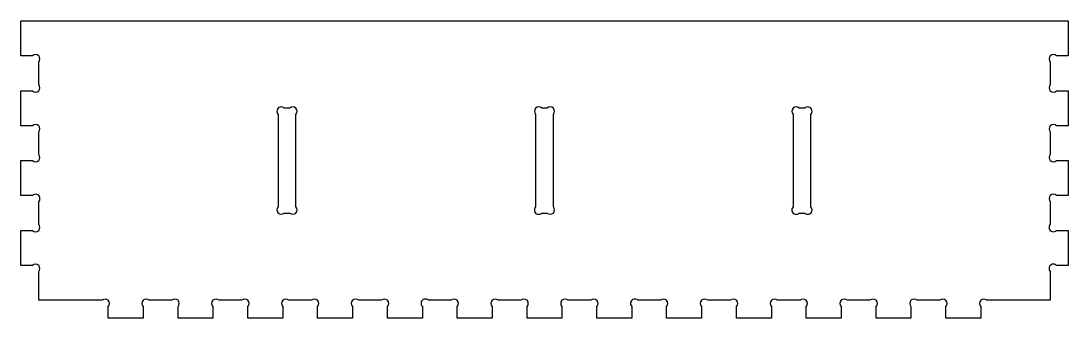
# Model space of a CAD drawing. Header units: inches. Extents: x -15 to 15, y -0.5 to 8.
import ezdxf

# ---------------------------------------------------------------- set-up
doc = ezdxf.new("R2010")
doc.units = ezdxf.units.IN
doc.layers.get('0').update_dxf_attribs({"linetype": 'CONTINUOUS'})

msp = doc.modelspace()

# ---------------------------------------------------------------- linework, layer by layer
for points in [[(14.492, 6.177, 1), (14.669, 6), (15, 6), (15, 5), (14.669, 5, 1), (14.492, 4.823), (14.492, 4.177, 1), (14.669, 4), (15, 4), (15, 3), (14.669, 3, 1), (14.492, 2.823), (14.492, 2.177, 1), (14.669, 2), (15, 2), (15, 1), (14.669, 1, 1), (14.492, 0.823), (14.492, 0), (12.677, 0, 1), (12.5, -0.177), (12.5, -0.508), (11.5, -0.508), (11.5, -0.177, 1), (11.323, 0), (10.677, 0, 1), (10.5, -0.177), (10.5, -0.508), (9.5, -0.508), (9.5, -0.177, 1), (9.323, 0), (8.677, 0, 1), (8.5, -0.177), (8.5, -0.508), (7.5, -0.508), (7.5, -0.177, 1), (7.323, 0), (6.677, 0, 1), (6.5, -0.177), (6.5, -0.508), (5.5, -0.508), (5.5, -0.177, 1), (5.323, 0), (4.677, 0, 1), (4.5, -0.177), (4.5, -0.508), (3.5, -0.508), (3.5, -0.177, 1), (3.323, 0), (2.677, 0, 1), (2.5, -0.177), (2.5, -0.508), (1.5, -0.508), (1.5, -0.177, 1), (1.323, 0), (0.677, 0, 1), (0.5, -0.177), (0.5, -0.508), (-0.5, -0.508), (-0.5, -0.177, 1), (-0.677, 0), (-1.323, 0, 1), (-1.5, -0.177), (-1.5, -0.508), (-2.5, -0.508), (-2.5, -0.177, 1), (-2.677, 0), (-3.323, 0, 1), (-3.5, -0.177), (-3.5, -0.508), (-4.5, -0.508), (-4.5, -0.177, 1), (-4.677, 0), (-5.323, 0, 1), (-5.5, -0.177), (-5.5, -0.508), (-6.5, -0.508), (-6.5, -0.177, 1), (-6.677, 0), (-7.323, 0, 1), (-7.5, -0.177), (-7.5, -0.508), (-8.5, -0.508), (-8.5, -0.177, 1), (-8.677, 0), (-9.323, 0, 1), (-9.5, -0.177), (-9.5, -0.508), (-10.5, -0.508), (-10.5, -0.177, 1), (-10.677, 0), (-11.323, 0, 1), (-11.5, -0.177), (-11.5, -0.508), (-12.5, -0.508), (-12.5, -0.177, 1), (-12.677, 0), (-14.492, 0), (-14.492, 0.823, 1), (-14.669, 1), (-15, 1), (-15, 2), (-14.669, 2, 1), (-14.492, 2.177), (-14.492, 2.823, 1), (-14.669, 3), (-15, 3), (-15, 4), (-14.669, 4, 1), (-14.492, 4.177), (-14.492, 4.823, 1), (-14.669, 5), (-15, 5), (-15, 6), (-14.669, 6, 1), (-14.492, 6.177), (-14.492, 6.823, 1), (-14.669, 7), (-15, 7), (-15, 8), (15, 8), (15, 7), (14.669, 7, 1), (14.492, 6.823)], [(-7.3, 2.5, 1), (-7.123, 2.677), (-7.123, 5.323, 1), (-7.3, 5.5), (-7.454, 5.5, 1), (-7.631, 5.323), (-7.631, 2.677, 1), (-7.454, 2.5)], [(0.077, 2.5, 1), (0.254, 2.677), (0.254, 5.323, 1), (0.077, 5.5), (-0.077, 5.5, 1), (-0.254, 5.323), (-0.254, 2.677, 1), (-0.077, 2.5)], [(7.454, 2.5, 1), (7.631, 2.677), (7.631, 5.323, 1), (7.454, 5.5), (7.3, 5.5, 1), (7.123, 5.323), (7.123, 2.677, 1), (7.3, 2.5)]]:
    msp.add_lwpolyline(points, format="xyb", close=True)

doc.saveas('drawing.dxf')
